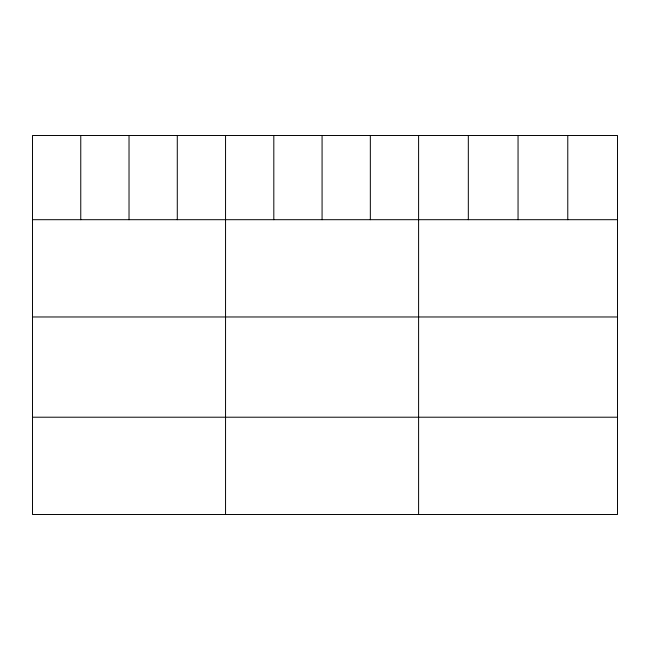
<?xml version="1.0" encoding="UTF-8"?>
<svg xmlns="http://www.w3.org/2000/svg" width="650" height="650" viewBox="0 0 650 650"><rect width="100%" height="100%" fill="white"/><g stroke="black" fill="none" stroke-linecap="round" stroke-linejoin="round"><path stroke-width="0.97" d="M617.5 219.692L617.5 514.499L32.5 514.499L32.5 135.501L617.5 135.501L617.5 219.692L32.5 219.692M32.5 316.973L617.5 316.973M32.5 417.211L617.5 417.211M567.775 135.501L567.775 219.692M518.05 135.501L518.05 219.692M468.325 135.501L468.325 219.692M418.6 135.501L418.6 514.499M370.338 135.501L370.338 219.692M322.075 135.501L322.075 219.692M273.812 135.501L273.812 219.692M225.55 135.501L225.55 514.499M177.287 135.501L177.287 219.692M129.025 135.501L129.025 219.692M80.763 135.501L80.763 219.692"/></g></svg>
